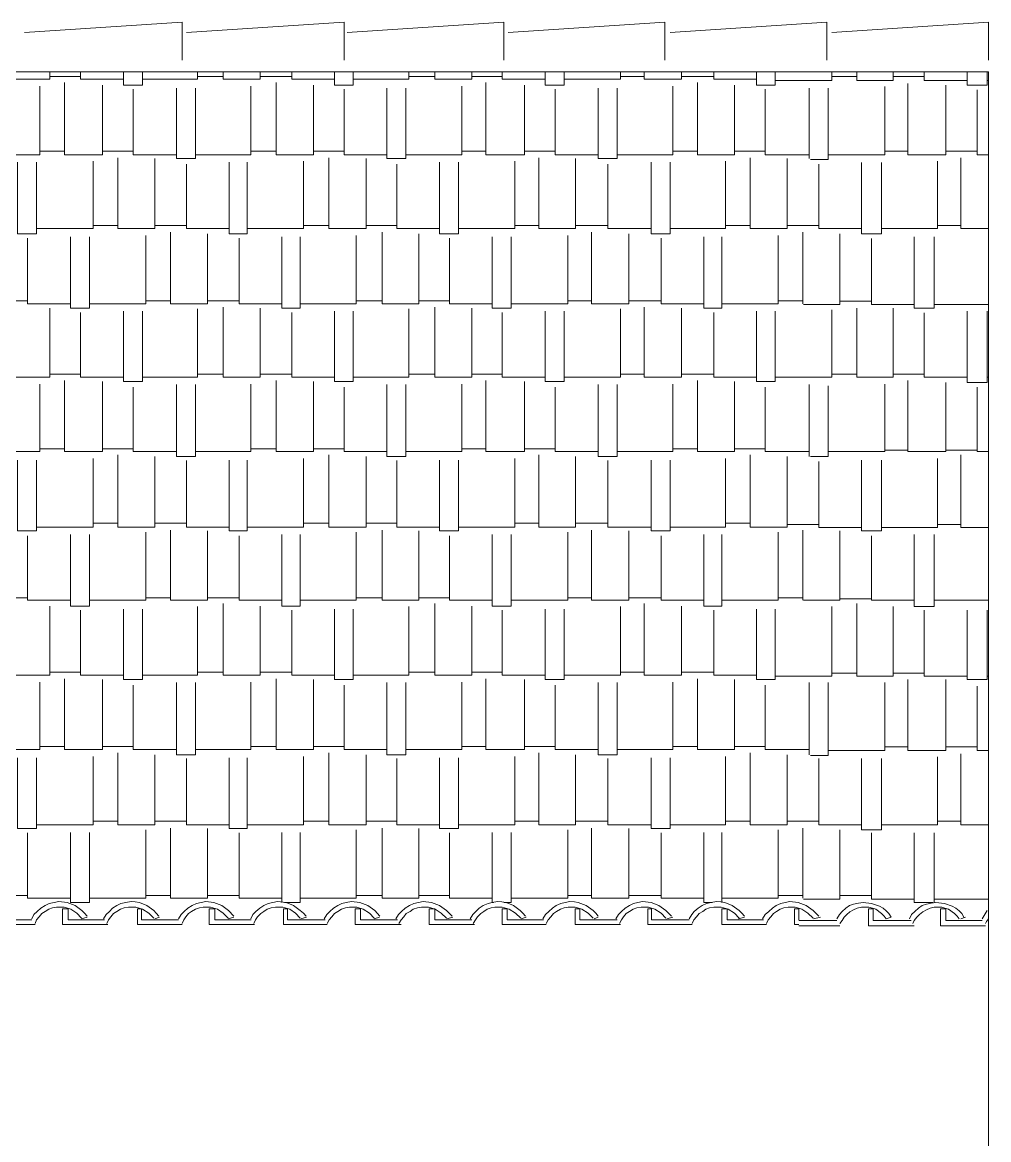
# Model space of a CAD drawing. Header units: millimetres. Extents: x -78675 to -67340, y -9269 to -3209.
# Drawn here: x -70308 to -68369, y -5451 to -3209 of the extents above; entities that cross this region are included whole.
import ezdxf

# ---------------------------------------------------------------- set-up
doc = ezdxf.new("R2010")
doc.units = ezdxf.units.MM
doc.layers.add('A-ALV-___-___-EXI', color=250, linetype='Continuous', lineweight=25)
doc.layers.add('A-COB-___-___-EXI', color=250, linetype='Continuous', lineweight=25)

msp = doc.modelspace()

# ---------------------------------------------------------------- linework, layer by layer
at = {"layer": 'A-ALV-___-___-EXI', "color": 18, "lineweight": 9}
msp.add_line((-68369.3, -8569.4), (-68369.3, -4987.4), dxfattribs=at)
at = {"layer": 'A-COB-___-___-EXI', "color": 18, "lineweight": 9}
for p, q in [((-70252.9, -3317.5), (-70191.5, -3317.5)), ((-69956.6, -3317.5), (-69904.8, -3317.5)), ((-69830.7, -3317.5), (-69767.2, -3317.5)), ((-69532.3, -3317.5), (-69480.4, -3317.5)), ((-69406.3, -3317.5), (-69345, -3317.5)), ((-69107.9, -3317.5), (-69060.3, -3317.5)), ((-68985.2, -3317.5), (-68920.6, -3317.5)), ((-68683.6, -3317.5), (-68633.9, -3317.5)), ((-68560.8, -3317.5), (-68498.4, -3317.5)), ((-68372.5, -3324.9), (-68369.3, -3324.9)), ((-68729.1, -3481.6), (-68729.1, -3340.8)), ((-70273, -3466.7), (-70223.3, -3466.7)), ((-70147.1, -3466.7), (-70085.7, -3466.7)), ((-69849.7, -3466.7), (-69798.9, -3466.7)), ((-69723.8, -3466.7), (-69662.4, -3466.7)), ((-69426.5, -3466.7), (-69377.8, -3466.7)), ((-69300.5, -3466.7), (-69239.2, -3466.7)), ((-69003.2, -3466.7), (-68953.4, -3466.7)), ((-68879.4, -3466.7), (-68818, -3466.7)), ((-68577.8, -3466.7), (-68531.2, -3466.7)), ((-68455, -3466.7), (-68392.6, -3466.7)), ((-70166.1, -3615.9), (-70116.4, -3615.9)), ((-70042.3, -3615.9), (-69978.8, -3615.9)), ((-69743.9, -3615.9), (-69693.1, -3615.9)), ((-69618, -3615.9), (-69556.6, -3615.9)), ((-69319.6, -3615.9), (-69272, -3615.9)), ((-69197.9, -3615.9), (-69133.3, -3615.9)), ((-68897.4, -3615.9), (-68847.6, -3615.9)), ((-68773.5, -3615.9), (-68710.1, -3615.9)), ((-68741.8, -3773.6), (-68741.8, -3629.7)), ((-68472, -3615.9), (-68425.4, -3615.9)), ((-70358.7, -3767.3), (-70297.4, -3767.3)), ((-70060.3, -3767.3), (-70010.6, -3767.3)), ((-69936.5, -3767.3), (-69873, -3767.3)), ((-69638.1, -3767.3), (-69586.2, -3767.3)), ((-69512.2, -3767.3), (-69450.8, -3767.3)), ((-69213.8, -3767.3), (-69166.1, -3767.3)), ((-69091, -3767.3), (-69026.5, -3767.3)), ((-68791.5, -3767.3), (-68741.8, -3767.3)), ((-68667.7, -3768.3), (-68604.2, -3768.3)), ((-68478.3, -3774.7), (-68369.3, -3774.7)), ((-70252.9, -3914.4), (-70191.5, -3914.4)), ((-69956.6, -3914.4), (-69904.8, -3914.4)), ((-69830.7, -3914.4), (-69767.2, -3914.4)), ((-69532.3, -3914.4), (-69480.4, -3914.4)), ((-69406.3, -3914.4), (-69345, -3914.4)), ((-69107.9, -3914.4), (-69060.3, -3914.4)), ((-68985.2, -3914.4), (-68920.6, -3914.4)), ((-68683.6, -3914.4), (-68633.9, -3914.4)), ((-68560.8, -3914.4), (-68498.4, -3914.4)), ((-68372.5, -3920.7), (-68369.3, -3920.7)), ((-68729.1, -4079.4), (-68729.1, -3935.5)), ((-70273, -4064.6), (-70223.3, -4064.6)), ((-70147.1, -4064.6), (-70085.7, -4064.6)), ((-69849.7, -4064.6), (-69798.9, -4064.6)), ((-69723.8, -4064.6), (-69662.4, -4064.6)), ((-69426.5, -4064.6), (-69377.8, -4064.6)), ((-69300.5, -4064.6), (-69239.2, -4064.6)), ((-69003.2, -4064.6), (-68953.4, -4064.6)), ((-68879.4, -4064.6), (-68818, -4064.6)), ((-68577.8, -4066.7), (-68531.2, -4066.7)), ((-68455, -4066.7), (-68392.6, -4066.7)), ((-70166.1, -4213.8), (-70116.4, -4213.8)), ((-70042.3, -4213.8), (-69978.8, -4213.8)), ((-69743.9, -4213.8), (-69693.1, -4213.8)), ((-69618, -4213.8), (-69556.6, -4213.8)), ((-69319.6, -4213.8), (-69272, -4213.8)), ((-69197.9, -4213.8), (-69133.3, -4213.8)), ((-68897.4, -4213.8), (-68847.6, -4213.8)), ((-68773.5, -4215.9), (-68710.1, -4215.9)), ((-68741.8, -4368.3), (-68741.8, -4227.6)), ((-68472, -4215.9), (-68425.4, -4215.9)), ((-70358.7, -4363), (-70297.4, -4363)), ((-70060.3, -4363), (-70010.6, -4363)), ((-69936.5, -4363), (-69873, -4363)), ((-69638.1, -4363), (-69586.2, -4363)), ((-69512.2, -4363), (-69450.8, -4363)), ((-69213.8, -4363), (-69166.1, -4363)), ((-69091, -4363), (-69026.5, -4363)), ((-68791.5, -4363), (-68741.8, -4363)), ((-68667.7, -4365.2), (-68604.2, -4365.2)), ((-68478.3, -4368.3), (-68369.3, -4368.3)), ((-70252.9, -4512.2), (-70191.5, -4512.2)), ((-69956.6, -4512.2), (-69904.8, -4512.2)), ((-69830.7, -4512.2), (-69767.2, -4512.2)), ((-69532.3, -4512.2), (-69480.4, -4512.2)), ((-69406.3, -4512.2), (-69345, -4512.2)), ((-69107.9, -4512.2), (-69060.3, -4512.2)), ((-68985.2, -4512.2), (-68920.6, -4512.2)), ((-68683.6, -4514.4), (-68633.9, -4514.4)), ((-68560.8, -4514.4), (-68498.4, -4514.4)), ((-68372.5, -4520.7), (-68369.3, -4520.7)), ((-68729.1, -4678.4), (-68729.1, -4533.4)), ((-70273, -4661.4), (-70223.3, -4661.4)), ((-70147.1, -4661.4), (-70085.7, -4661.4)), ((-69849.7, -4661.4), (-69798.9, -4661.4)), ((-69723.8, -4661.4), (-69662.4, -4661.4)), ((-69426.5, -4661.4), (-69377.8, -4661.4)), ((-69300.5, -4661.4), (-69239.2, -4661.4)), ((-69003.2, -4661.4), (-68953.4, -4661.4)), ((-68879.4, -4661.4), (-68818, -4661.4)), ((-68577.8, -4662.5), (-68531.2, -4662.5)), ((-68455, -4662.5), (-68392.6, -4662.5)), ((-70166.1, -4811.7), (-70116.4, -4811.7)), ((-70042.3, -4811.7), (-69978.8, -4811.7)), ((-69743.9, -4811.7), (-69693.1, -4811.7)), ((-69618, -4811.7), (-69556.6, -4811.7)), ((-69319.6, -4811.7), (-69272, -4811.7)), ((-69197.9, -4811.7), (-69133.3, -4811.7)), ((-68897.4, -4811.7), (-68847.6, -4811.7)), ((-68773.5, -4811.7), (-68710.1, -4811.7)), ((-68472, -4811.7), (-68425.4, -4811.7)), ((-69787.3, -4974.7), (-69787.3, -4833.9)), ((-68904.8, -4974.7), (-68904.8, -4833.9)), ((-68741.8, -4966.2), (-68741.8, -4825.5)), ((-68478.3, -4974.7), (-68478.3, -4835)), ((-70358.7, -4960.9), (-70297.4, -4960.9)), ((-70060.3, -4960.9), (-70010.6, -4960.9)), ((-69936.5, -4960.9), (-69873, -4960.9)), ((-69638.1, -4960.9), (-69586.2, -4960.9)), ((-69512.2, -4960.9), (-69450.8, -4960.9)), ((-69213.8, -4960.9), (-69166.1, -4960.9)), ((-69091, -4960.9), (-69026.5, -4960.9)), ((-68791.5, -4960.9), (-68741.8, -4960.9)), ((-68667.7, -4960.9), (-68604.2, -4960.9)), ((-68478.3, -4968.3), (-68369.3, -4968.3))]:
    msp.add_line(p, q, dxfattribs=at)
at = {"layer": 'A-COB-___-___-EXI', "color": 28, "lineweight": 15}
for p, q in [((-68372.5, -4990.5), (-68382, -5007.5)), ((-70189.4, -5007.5), (-70177.8, -5004.3)), ((-70042.3, -5007.5), (-70032.8, -5004.3)), ((-69895.2, -5007.5), (-69883.6, -5004.3)), ((-69749.2, -5007.5), (-69737.6, -5004.3)), ((-69602.1, -5007.5), (-69591.5, -5004.3)), ((-69456.1, -5007.5), (-69444.4, -5004.3)), ((-69306.9, -5007.5), (-69297.4, -5004.3)), ((-69160.8, -5007.5), (-69152.4, -5004.3)), ((-69014.8, -5007.5), (-69003.2, -5004.3)), ((-68870.9, -5007.5), (-68859.3, -5004.3)), ((-68750.3, -5010.7), (-68674.1, -5010.7)), ((-68750.3, -5021.2), (-68667.7, -5021.2)), ((-68720.6, -5007.5), (-68706.9, -5004.3)), ((-68425.4, -5007.5), (-68415.9, -5004.3))]:
    msp.add_line(p, q, dxfattribs=at)
at = {"layer": 'A-COB-___-___-EXI', "color": 18, "lineweight": 9, "flags": 128}
for points in [[(-69987.3, -3284.7), (-69987.3, -3208.5), (-70303.7, -3228.6)], [(-69662.4, -3284.7), (-69662.4, -3208.5), (-69978.8, -3228.6)], [(-69341.8, -3284.7), (-69341.8, -3208.5), (-69656.1, -3228.6)], [(-69019, -3284.7), (-69019, -3208.5), (-69333.3, -3228.6)], [(-68694.2, -3284.7), (-68694.2, -3208.5), (-69008.5, -3228.6)], [(-68369.3, -3284.7), (-68369.3, -3208.5), (-68683.6, -3228.6)], [(-77709, -3308), (-68369.3, -3308), (-68369.3, -4987.4)], [(-70329.1, -3308), (-70329.1, -3322.8), (-70252.9, -3322.8), (-70252.9, -3308)], [(-70191.5, -3308), (-70191.5, -3322.8), (-70104.8, -3322.8)], [(-70104.8, -3308), (-70104.8, -3334.5), (-70066.7, -3334.5), (-70066.7, -3308)], [(-70066.7, -3322.8), (-69956.6, -3322.8), (-69956.6, -3308)], [(-69904.8, -3308), (-69904.8, -3322.8), (-69830.7, -3322.8), (-69830.7, -3308)], [(-69767.2, -3308), (-69767.2, -3322.8), (-69681.5, -3322.8)], [(-69681.5, -3308), (-69681.5, -3334.5), (-69644.4, -3334.5), (-69644.4, -3308)], [(-69644.4, -3322.8), (-69532.3, -3322.8), (-69532.3, -3308)], [(-69480.4, -3308), (-69480.4, -3322.8), (-69406.3, -3322.8), (-69406.3, -3308)], [(-69345, -3308), (-69345, -3322.8), (-69259.3, -3322.8)], [(-69259.3, -3308), (-69259.3, -3334.5), (-69221.2, -3334.5), (-69221.2, -3308)], [(-69221.2, -3322.8), (-69107.9, -3322.8), (-69107.9, -3308)], [(-69060.3, -3308), (-69060.3, -3322.8), (-68985.2, -3322.8), (-68985.2, -3308)], [(-68920.6, -3308), (-68920.6, -3322.8), (-68834.9, -3322.8)], [(-68834.9, -3308), (-68834.9, -3334.5), (-68797.9, -3334.5), (-68797.9, -3308)], [(-68796.8, -3324.9), (-68683.6, -3324.9), (-68683.6, -3308)], [(-68633.9, -3308), (-68633.9, -3324.9), (-68560.8, -3324.9), (-68560.8, -3308)], [(-68498.4, -3308), (-68498.4, -3324.9), (-68412.7, -3324.9)], [(-68412.7, -3308), (-68412.7, -3334.5), (-68372.5, -3334.5), (-68372.5, -3308)], [(-70385.2, -3474.1), (-70273, -3474.1), (-70273, -3336.6)], [(-70223.3, -3329.2), (-70223.3, -3474.1), (-70147.1, -3474.1), (-70147.1, -3334.5)], [(-69960.8, -3474.1), (-69849.7, -3474.1), (-69849.7, -3336.6)], [(-69798.9, -3329.2), (-69798.9, -3474.1), (-69723.8, -3474.1), (-69723.8, -3334.5)], [(-69538.6, -3474.1), (-69426.5, -3474.1), (-69426.5, -3336.6)], [(-69377.8, -3329.2), (-69377.8, -3474.1), (-69300.5, -3474.1), (-69300.5, -3334.5)], [(-69114.3, -3474.1), (-69003.2, -3474.1), (-69003.2, -3336.6)], [(-68953.4, -3329.2), (-68953.4, -3474.1), (-68879.4, -3474.1), (-68879.4, -3334.5)], [(-68691, -3474.1), (-68577.8, -3474.1), (-68577.8, -3337.6)], [(-68531.2, -3331.3), (-68531.2, -3474.1), (-68455, -3474.1), (-68455, -3334.5)], [(-70085.7, -3342.9), (-70085.7, -3474.1), (-69998.9, -3474.1)], [(-69998.9, -3340.8), (-69998.9, -3481.6), (-69960.8, -3481.6), (-69960.8, -3340.8)], [(-69662.4, -3342.9), (-69662.4, -3474.1), (-69576.7, -3474.1)], [(-69576.7, -3340.8), (-69576.7, -3481.6), (-69538.6, -3481.6), (-69538.6, -3340.8)], [(-69239.2, -3342.9), (-69239.2, -3474.1), (-69152.4, -3474.1)], [(-69152.4, -3340.8), (-69152.4, -3481.6), (-69114.3, -3481.6), (-69114.3, -3340.8)], [(-68818, -3342.9), (-68818, -3474.1), (-68729.1, -3474.1)], [(-68727, -3483.7), (-68691, -3483.7), (-68691, -3340.8)], [(-68392.6, -3344), (-68392.6, -3474.1), (-68369.3, -3474.1)], [(-70317.5, -3489), (-70317.5, -3632.9), (-70279.4, -3632.9), (-70279.4, -3489)], [(-70279.4, -3622.3), (-70166.1, -3622.3), (-70166.1, -3486.8)], [(-70116.4, -3480.5), (-70116.4, -3622.3), (-70042.3, -3622.3), (-70042.3, -3481.6)], [(-69978.8, -3493.2), (-69978.8, -3622.3), (-69893.1, -3622.3)], [(-69893.1, -3489), (-69893.1, -3632.9), (-69857.1, -3632.9), (-69857.1, -3489)], [(-69857.1, -3622.3), (-69743.9, -3622.3), (-69743.9, -3486.8)], [(-69693.1, -3480.5), (-69693.1, -3622.3), (-69618, -3622.3), (-69618, -3481.6)], [(-69556.6, -3493.2), (-69556.6, -3622.3), (-69470.9, -3622.3)], [(-69470.9, -3489), (-69470.9, -3632.9), (-69432.8, -3632.9), (-69432.8, -3489)], [(-69432.8, -3622.3), (-69319.6, -3622.3), (-69319.6, -3486.8)], [(-69272, -3480.5), (-69272, -3622.3), (-69197.9, -3622.3), (-69197.9, -3481.6)], [(-69133.3, -3493.2), (-69133.3, -3622.3), (-69046.6, -3622.3)], [(-69046.6, -3489), (-69046.6, -3632.9), (-69008.5, -3632.9), (-69008.5, -3489)], [(-69008.5, -3622.3), (-68897.4, -3622.3), (-68897.4, -3486.8)], [(-68847.6, -3480.5), (-68847.6, -3622.3), (-68773.5, -3622.3), (-68773.5, -3481.6)], [(-68710.1, -3493.2), (-68710.1, -3622.3), (-68624.3, -3622.3)], [(-68624.3, -3490), (-68624.3, -3632.9), (-68584.1, -3632.9), (-68584.1, -3490)], [(-68584.1, -3622.3), (-68472, -3622.3), (-68472, -3486.8)], [(-68425.4, -3480.5), (-68425.4, -3622.3), (-68369.3, -3622.3)], [(-70010.6, -3629.7), (-70010.6, -3773.6), (-69936.5, -3773.6), (-69936.5, -3632.9)], [(-69586.2, -3629.7), (-69586.2, -3773.6), (-69512.2, -3773.6), (-69512.2, -3632.9)], [(-69166.1, -3629.7), (-69166.1, -3773.6), (-69091, -3773.6), (-69091, -3632.9)], [(-70297.4, -3641.3), (-70297.4, -3773.6), (-70211.6, -3773.6)], [(-70211.6, -3639.2), (-70211.6, -3782.1), (-70173.5, -3782.1), (-70173.5, -3639.2)], [(-70173.5, -3773.6), (-70060.3, -3773.6), (-70060.3, -3636.1)], [(-69873, -3641.3), (-69873, -3773.6), (-69787.3, -3773.6)], [(-69787.3, -3639.2), (-69787.3, -3782.1), (-69750.3, -3782.1), (-69750.3, -3639.2)], [(-69750.3, -3773.6), (-69638.1, -3773.6), (-69638.1, -3636.1)], [(-69450.8, -3641.3), (-69450.8, -3773.6), (-69365.1, -3773.6)], [(-69365.1, -3639.2), (-69365.1, -3782.1), (-69327, -3782.1), (-69327, -3639.2)], [(-69327, -3773.6), (-69213.8, -3773.6), (-69213.8, -3636.1)], [(-69026.5, -3641.3), (-69026.5, -3773.6), (-68940.7, -3773.6)], [(-68940.7, -3639.2), (-68940.7, -3782.1), (-68904.8, -3782.1), (-68904.8, -3639.2)], [(-68904.8, -3773.6), (-68791.5, -3773.6), (-68791.5, -3636.1)], [(-68740.7, -3774.7), (-68667.7, -3774.7), (-68667.7, -3632.9)], [(-68604.2, -3642.4), (-68604.2, -3774.7), (-68518.5, -3774.7)], [(-68518.5, -3639.2), (-68518.5, -3782.1), (-68478.3, -3782.1), (-68478.3, -3639.2)], [(-70329.1, -3780), (-70329.1, -3920.7), (-70252.9, -3920.7), (-70252.9, -3782.1)], [(-70104.8, -3788.4), (-70104.8, -3929.2), (-70066.7, -3929.2), (-70066.7, -3788.4)], [(-70066.7, -3920.7), (-69956.6, -3920.7), (-69956.6, -3783.1)], [(-69904.8, -3780), (-69904.8, -3920.7), (-69830.7, -3920.7), (-69830.7, -3782.1)], [(-69681.5, -3788.4), (-69681.5, -3929.2), (-69644.4, -3929.2), (-69644.4, -3788.4)], [(-69644.4, -3920.7), (-69532.3, -3920.7), (-69532.3, -3783.1)], [(-69480.4, -3780), (-69480.4, -3920.7), (-69406.3, -3920.7), (-69406.3, -3782.1)], [(-69259.3, -3788.4), (-69259.3, -3929.2), (-69221.2, -3929.2), (-69221.2, -3788.4)], [(-69221.2, -3920.7), (-69107.9, -3920.7), (-69107.9, -3783.1)], [(-69060.3, -3780), (-69060.3, -3920.7), (-68985.2, -3920.7), (-68985.2, -3782.1)], [(-68834.9, -3788.4), (-68834.9, -3929.2), (-68797.9, -3929.2), (-68797.9, -3788.4)], [(-68796.8, -3920.7), (-68683.6, -3920.7), (-68683.6, -3785.3)], [(-68633.9, -3782.1), (-68633.9, -3920.7), (-68560.8, -3920.7), (-68560.8, -3782.1)], [(-68412.7, -3788.4), (-68412.7, -3931.3), (-68372.5, -3931.3), (-68372.5, -3788.4)], [(-70191.5, -3790.5), (-70191.5, -3920.7), (-70104.8, -3920.7)], [(-69767.2, -3790.5), (-69767.2, -3920.7), (-69681.5, -3920.7)], [(-69345, -3790.5), (-69345, -3920.7), (-69259.3, -3920.7)], [(-68920.6, -3790.5), (-68920.6, -3920.7), (-68834.9, -3920.7)], [(-68498.4, -3791.6), (-68498.4, -3920.7), (-68412.7, -3920.7)], [(-70385.2, -4069.9), (-70273, -4069.9), (-70273, -3934.5)], [(-70223.3, -3927.1), (-70223.3, -4069.9), (-70147.1, -4069.9), (-70147.1, -3929.2)], [(-70085.7, -3940.8), (-70085.7, -4069.9), (-69998.9, -4069.9)], [(-69998.9, -3935.5), (-69998.9, -4079.4), (-69960.8, -4079.4), (-69960.8, -3935.5)], [(-69960.8, -4069.9), (-69849.7, -4069.9), (-69849.7, -3934.5)], [(-69798.9, -3927.1), (-69798.9, -4069.9), (-69723.8, -4069.9), (-69723.8, -3929.2)], [(-69662.4, -3940.8), (-69662.4, -4069.9), (-69576.7, -4069.9)], [(-69576.7, -3935.5), (-69576.7, -4079.4), (-69538.6, -4079.4), (-69538.6, -3935.5)], [(-69538.6, -4069.9), (-69426.5, -4069.9), (-69426.5, -3934.5)], [(-69377.8, -3927.1), (-69377.8, -4069.9), (-69300.5, -4069.9), (-69300.5, -3929.2)], [(-69239.2, -3940.8), (-69239.2, -4069.9), (-69152.4, -4069.9)], [(-69152.4, -3935.5), (-69152.4, -4079.4), (-69114.3, -4079.4), (-69114.3, -3935.5)], [(-69114.3, -4069.9), (-69003.2, -4069.9), (-69003.2, -3934.5)], [(-68953.4, -3927.1), (-68953.4, -4069.9), (-68879.4, -4069.9), (-68879.4, -3929.2)], [(-68818, -3940.8), (-68818, -4069.9), (-68729.1, -4069.9)], [(-68727, -4079.4), (-68691, -4079.4), (-68691, -3937.6)], [(-68691, -4069.9), (-68577.8, -4069.9), (-68577.8, -3934.5)], [(-68531.2, -3927.1), (-68531.2, -4069.9), (-68455, -4069.9), (-68455, -3931.3)], [(-68392.6, -3940.8), (-68392.6, -4069.9), (-68369.3, -4069.9)], [(-70116.4, -4076.3), (-70116.4, -4221.2), (-70042.3, -4221.2), (-70042.3, -4079.4)], [(-69693.1, -4076.3), (-69693.1, -4221.2), (-69618, -4221.2), (-69618, -4079.4)], [(-69272, -4076.3), (-69272, -4221.2), (-69197.9, -4221.2), (-69197.9, -4079.4)], [(-68847.6, -4076.3), (-68847.6, -4221.2), (-68773.5, -4221.2), (-68773.5, -4079.4)], [(-68425.4, -4076.3), (-68425.4, -4222.3), (-68369.3, -4222.3)], [(-70317.5, -4086.8), (-70317.5, -4228.6), (-70279.4, -4228.6), (-70279.4, -4086.8)], [(-70279.4, -4221.2), (-70166.1, -4221.2), (-70166.1, -4083.7)], [(-69978.8, -4087.9), (-69978.8, -4221.2), (-69893.1, -4221.2)], [(-69893.1, -4086.8), (-69893.1, -4228.6), (-69857.1, -4228.6), (-69857.1, -4086.8)], [(-69857.1, -4221.2), (-69743.9, -4221.2), (-69743.9, -4083.7)], [(-69556.6, -4087.9), (-69556.6, -4221.2), (-69470.9, -4221.2)], [(-69470.9, -4086.8), (-69470.9, -4228.6), (-69432.8, -4228.6), (-69432.8, -4086.8)], [(-69432.8, -4221.2), (-69319.6, -4221.2), (-69319.6, -4083.7)], [(-69133.3, -4087.9), (-69133.3, -4221.2), (-69046.6, -4221.2)], [(-69046.6, -4086.8), (-69046.6, -4228.6), (-69008.5, -4228.6), (-69008.5, -4086.8)], [(-69008.5, -4221.2), (-68897.4, -4221.2), (-68897.4, -4083.7)], [(-68710.1, -4090), (-68710.1, -4222.3), (-68624.3, -4222.3)], [(-68624.3, -4086.8), (-68624.3, -4228.6), (-68584.1, -4228.6), (-68584.1, -4086.8)], [(-68584.1, -4222.3), (-68472, -4222.3), (-68472, -4083.7)], [(-70211.6, -4236.1), (-70211.6, -4380), (-70173.5, -4380), (-70173.5, -4236.1)], [(-70173.5, -4368.3), (-70060.3, -4368.3), (-70060.3, -4231.8)], [(-70010.6, -4227.6), (-70010.6, -4368.3), (-69936.5, -4368.3), (-69936.5, -4228.6)], [(-69787.3, -4236.1), (-69787.3, -4380), (-69750.3, -4380), (-69750.3, -4236.1)], [(-69750.3, -4368.3), (-69638.1, -4368.3), (-69638.1, -4231.8)], [(-69586.2, -4227.6), (-69586.2, -4368.3), (-69512.2, -4368.3), (-69512.2, -4228.6)], [(-69365.1, -4236.1), (-69365.1, -4380), (-69327, -4380), (-69327, -4236.1)], [(-69327, -4368.3), (-69213.8, -4368.3), (-69213.8, -4231.8)], [(-69166.1, -4227.6), (-69166.1, -4368.3), (-69091, -4368.3), (-69091, -4228.6)], [(-68940.7, -4236.1), (-68940.7, -4380), (-68904.8, -4380), (-68904.8, -4236.1)], [(-68904.8, -4368.3), (-68791.5, -4368.3), (-68791.5, -4231.8)], [(-68740.7, -4368.3), (-68667.7, -4368.3), (-68667.7, -4228.6)], [(-68518.5, -4236.1), (-68518.5, -4381), (-68478.3, -4381), (-68478.3, -4236.1)], [(-70297.4, -4239.2), (-70297.4, -4368.3), (-70211.6, -4368.3)], [(-69873, -4239.2), (-69873, -4368.3), (-69787.3, -4368.3)], [(-69450.8, -4239.2), (-69450.8, -4368.3), (-69365.1, -4368.3)], [(-69026.5, -4239.2), (-69026.5, -4368.3), (-68940.7, -4368.3)], [(-68604.2, -4239.2), (-68604.2, -4368.3), (-68518.5, -4368.3)], [(-70329.1, -4374.7), (-70329.1, -4518.6), (-70252.9, -4518.6), (-70252.9, -4380)], [(-70191.5, -4388.4), (-70191.5, -4518.6), (-70104.8, -4518.6)], [(-70104.8, -4386.3), (-70104.8, -4527.1), (-70066.7, -4527.1), (-70066.7, -4386.3)], [(-70066.7, -4518.6), (-69956.6, -4518.6), (-69956.6, -4381)], [(-69904.8, -4374.7), (-69904.8, -4518.6), (-69830.7, -4518.6), (-69830.7, -4380)], [(-69767.2, -4388.4), (-69767.2, -4518.6), (-69681.5, -4518.6)], [(-69681.5, -4386.3), (-69681.5, -4527.1), (-69644.4, -4527.1), (-69644.4, -4386.3)], [(-69644.4, -4518.6), (-69532.3, -4518.6), (-69532.3, -4381)], [(-69480.4, -4374.7), (-69480.4, -4518.6), (-69406.3, -4518.6), (-69406.3, -4380)], [(-69345, -4388.4), (-69345, -4518.6), (-69259.3, -4518.6)], [(-69259.3, -4386.3), (-69259.3, -4527.1), (-69221.2, -4527.1), (-69221.2, -4386.3)], [(-69221.2, -4518.6), (-69107.9, -4518.6), (-69107.9, -4381)], [(-69060.3, -4374.7), (-69060.3, -4518.6), (-68985.2, -4518.6), (-68985.2, -4380)], [(-68920.6, -4388.4), (-68920.6, -4518.6), (-68834.9, -4518.6)], [(-68834.9, -4386.3), (-68834.9, -4527.1), (-68797.9, -4527.1), (-68797.9, -4386.3)], [(-68796.8, -4520.7), (-68683.6, -4520.7), (-68683.6, -4381)], [(-68633.9, -4374.7), (-68633.9, -4520.7), (-68560.8, -4520.7), (-68560.8, -4381)], [(-68498.4, -4388.4), (-68498.4, -4520.7), (-68412.7, -4520.7)], [(-68412.7, -4388.4), (-68412.7, -4527.1), (-68372.5, -4527.1), (-68372.5, -4388.4)], [(-70223.3, -4526), (-70223.3, -4667.8), (-70147.1, -4667.8), (-70147.1, -4527.1)], [(-69798.9, -4526), (-69798.9, -4667.8), (-69723.8, -4667.8), (-69723.8, -4527.1)], [(-69377.8, -4526), (-69377.8, -4667.8), (-69300.5, -4667.8), (-69300.5, -4527.1)], [(-68953.4, -4526), (-68953.4, -4667.8), (-68879.4, -4667.8), (-68879.4, -4527.1)], [(-68531.2, -4527.1), (-68531.2, -4669.9), (-68455, -4669.9), (-68455, -4527.1)], [(-70385.2, -4667.8), (-70273, -4667.8), (-70273, -4532.3)], [(-70085.7, -4538.7), (-70085.7, -4667.8), (-69998.9, -4667.8)], [(-69998.9, -4533.4), (-69998.9, -4678.4), (-69960.8, -4678.4), (-69960.8, -4533.4)], [(-69960.8, -4667.8), (-69849.7, -4667.8), (-69849.7, -4532.3)], [(-69662.4, -4538.7), (-69662.4, -4667.8), (-69576.7, -4667.8)], [(-69576.7, -4533.4), (-69576.7, -4678.4), (-69538.6, -4678.4), (-69538.6, -4533.4)], [(-69538.6, -4667.8), (-69426.5, -4667.8), (-69426.5, -4532.3)], [(-69239.2, -4538.7), (-69239.2, -4667.8), (-69152.4, -4667.8)], [(-69152.4, -4533.4), (-69152.4, -4678.4), (-69114.3, -4678.4), (-69114.3, -4533.4)], [(-69114.3, -4667.8), (-69003.2, -4667.8), (-69003.2, -4532.3)], [(-68818, -4538.7), (-68818, -4667.8), (-68729.1, -4667.8)], [(-68727, -4679.4), (-68691, -4679.4), (-68691, -4533.4)], [(-68691, -4669.9), (-68577.8, -4669.9), (-68577.8, -4533.4)], [(-68392.6, -4540.8), (-68392.6, -4669.9), (-68369.3, -4669.9)], [(-70317.5, -4684.7), (-70317.5, -4826.5), (-70279.4, -4826.5), (-70279.4, -4684.7)], [(-70279.4, -4819.1), (-70166.1, -4819.1), (-70166.1, -4681.6)], [(-70116.4, -4674.1), (-70116.4, -4819.1), (-70042.3, -4819.1), (-70042.3, -4678.4)], [(-69978.8, -4685.8), (-69978.8, -4819.1), (-69893.1, -4819.1)], [(-69893.1, -4684.7), (-69893.1, -4826.5), (-69857.1, -4826.5), (-69857.1, -4684.7)], [(-69857.1, -4819.1), (-69743.9, -4819.1), (-69743.9, -4681.6)], [(-69693.1, -4674.1), (-69693.1, -4819.1), (-69618, -4819.1), (-69618, -4678.4)], [(-69556.6, -4685.8), (-69556.6, -4819.1), (-69470.9, -4819.1)], [(-69470.9, -4684.7), (-69470.9, -4826.5), (-69432.8, -4826.5), (-69432.8, -4684.7)], [(-69432.8, -4819.1), (-69319.6, -4819.1), (-69319.6, -4681.6)], [(-69272, -4674.1), (-69272, -4819.1), (-69197.9, -4819.1), (-69197.9, -4678.4)], [(-69133.3, -4685.8), (-69133.3, -4819.1), (-69046.6, -4819.1)], [(-69046.6, -4684.7), (-69046.6, -4826.5), (-69008.5, -4826.5), (-69008.5, -4684.7)], [(-69008.5, -4819.1), (-68897.4, -4819.1), (-68897.4, -4681.6)], [(-68847.6, -4674.1), (-68847.6, -4819.1), (-68773.5, -4819.1), (-68773.5, -4678.4)], [(-68710.1, -4685.8), (-68710.1, -4819.1), (-68624.3, -4819.1)], [(-68624.3, -4685.8), (-68624.3, -4828.6), (-68584.1, -4828.6), (-68584.1, -4685.8)], [(-68584.1, -4819.1), (-68472, -4819.1), (-68472, -4682.6)], [(-68425.4, -4676.3), (-68425.4, -4819.1), (-68369.3, -4819.1)], [(-70297.4, -4835), (-70297.4, -4966.2), (-70211.6, -4966.2)], [(-70211.6, -4833.9), (-70211.6, -4974.7), (-70173.5, -4974.7), (-70173.5, -4833.9)], [(-70173.5, -4966.2), (-70060.3, -4966.2), (-70060.3, -4828.6)], [(-70010.6, -4825.5), (-70010.6, -4966.2), (-69936.5, -4966.2), (-69936.5, -4826.5)], [(-69873, -4835), (-69873, -4966.2), (-69787.3, -4966.2)], [(-69782, -4974.7), (-69750.3, -4974.7), (-69750.3, -4833.9)], [(-69750.3, -4966.2), (-69638.1, -4966.2), (-69638.1, -4828.6)], [(-69586.2, -4825.5), (-69586.2, -4966.2), (-69512.2, -4966.2), (-69512.2, -4826.5)], [(-69450.8, -4835), (-69450.8, -4966.2), (-69365.1, -4966.2)], [(-69365.1, -4833.9), (-69365.1, -4974.7), (-69363, -4974.7)], [(-69341.8, -4974.7), (-69327, -4974.7), (-69327, -4833.9)], [(-69327, -4966.2), (-69213.8, -4966.2), (-69213.8, -4828.6)], [(-69166.1, -4825.5), (-69166.1, -4966.2), (-69091, -4966.2), (-69091, -4826.5)], [(-69026.5, -4835), (-69026.5, -4966.2), (-68940.7, -4966.2)], [(-68940.7, -4833.9), (-68940.7, -4974.7), (-68923.8, -4974.7)], [(-68904.8, -4966.2), (-68791.5, -4966.2), (-68791.5, -4828.6)], [(-68740.7, -4968.3), (-68667.7, -4968.3), (-68667.7, -4828.6)], [(-68604.2, -4835), (-68604.2, -4968.3), (-68518.5, -4968.3)], [(-68518.5, -4835), (-68518.5, -4974.7), (-68481.5, -4974.7)]]:
    msp.add_lwpolyline(points, dxfattribs=at)
at = {"layer": 'A-COB-___-___-EXI', "color": 28, "lineweight": 15, "flags": 128}
for points in [[(-70177.8, -5002.2), (-70183.1, -4995.8), (-70188.4, -4990.5), (-70202.1, -4981), (-70218, -4974.7), (-70234.9, -4972.6), (-70244.4, -4974.7), (-70254, -4976.8), (-70262.4, -4981), (-70270.9, -4986.3), (-70278.3, -4992.7), (-70284.7, -4999), (-70288.9, -5007.5)], [(-70033.9, -5002.2), (-70039.2, -4995.8), (-70044.4, -4990.5), (-70058.2, -4981), (-70073, -4974.7), (-70081.5, -4973.6), (-70089.9, -4972.6), (-70100.5, -4974.7), (-70110.1, -4976.8), (-70118.5, -4981), (-70127, -4986.3), (-70133.3, -4992.7), (-70139.7, -4999), (-70145, -5007.5)], [(-69883.6, -5002.2), (-69894.2, -4990.5), (-69907.9, -4981), (-69923.8, -4974.7), (-69939.7, -4972.6), (-69949.2, -4974.7), (-69958.7, -4976.8), (-69967.2, -4981), (-69975.7, -4986.3), (-69983.1, -4992.7), (-69989.4, -4999), (-69994.7, -5007.5)], [(-69738.6, -5002.2), (-69743.9, -4995.8), (-69750.3, -4990.5), (-69764, -4981), (-69778.8, -4974.7), (-69795.8, -4972.6), (-69805.3, -4974.7), (-69814.8, -4976.8), (-69823.3, -4981), (-69831.7, -4986.3), (-69839.2, -4992.7), (-69845.5, -4999), (-69849.7, -5007.5)], [(-69590.5, -5002.2), (-69601.1, -4990.5), (-69614.8, -4981), (-69630.7, -4974.7), (-69647.6, -4972.6), (-69658.2, -4974.7), (-69666.7, -4976.8), (-69675.1, -4981), (-69683.6, -4986.3), (-69691, -4992.7), (-69697.4, -4999), (-69702.6, -5007.5)], [(-69445.5, -5002.2), (-69457.1, -4990.5), (-69470.9, -4981), (-69486.8, -4974.7), (-69503.7, -4972.6), (-69513.2, -4974.7), (-69522.8, -4976.8), (-69531.2, -4981), (-69539.7, -4986.3), (-69547.1, -4992.7), (-69553.4, -4999), (-69558.7, -5007.5)], [(-69298.4, -5002.2), (-69303.7, -4995.8), (-69309, -4990.5), (-69322.8, -4981), (-69337.6, -4974.7), (-69346, -4973.6), (-69354.5, -4972.6), (-69365.1, -4974.7), (-69373.5, -4976.8), (-69383.1, -4981), (-69391.5, -4986.3), (-69397.9, -4992.7), (-69404.2, -4999), (-69409.5, -5007.5)], [(-69152.4, -5002.2), (-69157.7, -4995.8), (-69163, -4990.5), (-69176.7, -4981), (-69192.6, -4974.7), (-69200, -4973.6), (-69209.5, -4972.6), (-69219, -4974.7), (-69227.5, -4976.8), (-69237, -4981), (-69244.4, -4986.3), (-69251.9, -4992.7), (-69258.2, -4999), (-69263.5, -5007.5)], [(-69005.3, -5002.2), (-69016.9, -4990.5), (-69030.7, -4981), (-69046.6, -4974.7), (-69063.5, -4972.6), (-69073, -4974.7), (-69081.5, -4976.8), (-69089.9, -4981), (-69098.4, -4986.3), (-69105.8, -4992.7), (-69112.2, -4999), (-69117.5, -5007.5)], [(-68859.3, -5002.2), (-68864.5, -4995.8), (-68869.8, -4990.5), (-68883.6, -4981), (-68898.4, -4974.7), (-68906.9, -4973.6), (-68915.3, -4972.6), (-68925.9, -4974.7), (-68935.4, -4976.8), (-68943.9, -4981), (-68952.4, -4986.3), (-68959.8, -4992.7), (-68965.1, -4999), (-68970.4, -5007.5)], [(-68710.1, -5002.2), (-68721.7, -4990.5), (-68735.4, -4981), (-68751.3, -4974.7), (-68768.3, -4972.6), (-68777.8, -4974.7), (-68786.2, -4976.8), (-68795.8, -4981), (-68803.2, -4986.3), (-68810.6, -4992.7), (-68818, -4999), (-68823.3, -5007.5)], [(-68674.1, -5007.5), (-68668.8, -4999), (-68663.5, -4992.7), (-68656.1, -4986.3), (-68648.7, -4981), (-68640.2, -4977.8), (-68630.7, -4975.7), (-68621.2, -4974.7), (-68604.2, -4976.8), (-68588.4, -4982.1), (-68581, -4986.3), (-68574.6, -4991.6), (-68569.3, -4996.9), (-68565.1, -5004.3), (-68574.6, -5007.5), (-68578.8, -5002.2), (-68584.1, -4996.9), (-68595.8, -4988.4), (-68602.1, -4986.3), (-68609.5, -4984.2), (-68616.9, -4984.2), (-68624.3, -4984.2), (-68632.8, -4986.3), (-68640.2, -4989.5), (-68647.6, -4993.7), (-68654, -4999), (-68659.3, -5004.3), (-68663.5, -5010.7), (-68667.7, -5017)], [(-68419, -5004.3), (-68423.3, -4996.9), (-68428.6, -4991.6), (-68434.9, -4986.3), (-68442.3, -4982.1), (-68458.2, -4976.8), (-68475.1, -4974.7), (-68484.7, -4975.7), (-68494.2, -4977.8), (-68502.6, -4981), (-68510.1, -4986.3), (-68517.5, -4992.7), (-68523.8, -4999), (-68528, -5007.5)], [(-70288.9, -5009.6), (-70364, -5009.6), (-70364, -4987.4), (-70371.4, -4987.4), (-70371.4, -5019.1), (-70364, -5019.1), (-70282.5, -5019.1)], [(-70189.4, -5006.4), (-70198.9, -4995.8), (-70210.6, -4988.4), (-70224.3, -4984.2), (-70231.7, -4984.2), (-70239.2, -4984.2), (-70247.6, -4985.3), (-70255, -4988.4), (-70262.4, -4992.7), (-70268.8, -4996.9), (-70274.1, -5003.2), (-70279.4, -5009.6), (-70282.5, -5017)], [(-70142.9, -5009.6), (-70215.9, -5009.6), (-70215.9, -4987.4), (-70227.5, -4987.4), (-70227.5, -5019.1), (-70215.9, -5019.1), (-70136.5, -5019.1)], [(-70044.4, -5006.4), (-70054, -4995.8), (-70066.7, -4988.4), (-70080.4, -4984.2), (-70087.8, -4984.2), (-70095.2, -4984.2), (-70103.7, -4985.3), (-70111.1, -4988.4), (-70118.5, -4992.7), (-70124.9, -4996.9), (-70130.2, -5003.2), (-70135.4, -5009.6), (-70138.6, -5017)], [(-69994.7, -5009.6), (-70068.8, -5009.6), (-70068.8, -4987.4), (-70077.2, -4987.4), (-70077.2, -5019.1), (-70068.8, -5019.1), (-69987.3, -5019.1)], [(-69895.2, -5006.4), (-69904.8, -4995.8), (-69916.4, -4988.4), (-69930.2, -4984.2), (-69937.6, -4984.2), (-69945, -4984.2), (-69952.4, -4985.3), (-69960.8, -4988.4), (-69968.3, -4992.7), (-69974.6, -4996.9), (-69979.9, -5003.2), (-69984.1, -5009.6), (-69987.3, -5017)], [(-69848.7, -5009.6), (-69921.7, -5009.6), (-69921.7, -4987.4), (-69933.3, -4987.4), (-69933.3, -5019.1), (-69921.7, -5019.1), (-69842.3, -5019.1)], [(-69750.3, -5006.4), (-69759.8, -4995.8), (-69771.4, -4988.4), (-69785.2, -4984.2), (-69792.6, -4984.2), (-69800, -4984.2), (-69808.5, -4985.3), (-69816.9, -4988.4), (-69823.3, -4992.7), (-69829.6, -4996.9), (-69836, -5003.2), (-69840.2, -5009.6), (-69843.4, -5017)], [(-69700.5, -5009.6), (-69775.7, -5009.6), (-69775.7, -4987.4), (-69784.1, -4987.4), (-69784.1, -5019.1), (-69775.7, -5019.1), (-69696.3, -5019.1)], [(-69602.1, -5006.4), (-69611.6, -4995.8), (-69624.3, -4988.4), (-69637, -4984.2), (-69644.4, -4984.2), (-69651.9, -4984.2), (-69659.3, -4985.3), (-69667.7, -4988.4), (-69675.1, -4992.7), (-69681.5, -4996.9), (-69686.8, -5003.2), (-69692.1, -5009.6), (-69696.3, -5017)], [(-69555.6, -5009.6), (-69629.6, -5009.6), (-69629.6, -4987.4), (-69640.2, -4987.4), (-69640.2, -5019.1), (-69629.6, -5019.1), (-69548.1, -5019.1)], [(-69457.1, -5006.4), (-69467.7, -4995.8), (-69479.4, -4988.4), (-69493.1, -4984.2), (-69499.5, -4984.2), (-69506.9, -4984.2), (-69515.3, -4985.3), (-69523.8, -4988.4), (-69530.2, -4992.7), (-69537.6, -4996.9), (-69542.9, -5003.2), (-69548.1, -5009.6), (-69552.4, -5017)], [(-69406.3, -5009.6), (-69480.4, -5009.6), (-69480.4, -4987.4), (-69492.1, -4987.4), (-69492.1, -5019.1), (-69480.4, -5019.1), (-69401.1, -5019.1)], [(-69307.9, -5006.4), (-69318.5, -4995.8), (-69331.2, -4988.4), (-69345, -4984.2), (-69352.4, -4984.2), (-69359.8, -4984.2), (-69367.2, -4985.3), (-69375.7, -4988.4), (-69382, -4992.7), (-69388.4, -4996.9), (-69394.7, -5003.2), (-69398.9, -5009.6), (-69403.2, -5017)], [(-69262.4, -5009.6), (-69335.4, -5009.6), (-69335.4, -4987.4), (-69345, -4987.4), (-69345, -5019.1), (-69335.4, -5019.1), (-69257.1, -5019.1)], [(-69163, -5006.4), (-69172.5, -4995.8), (-69185.2, -4988.4), (-69198.9, -4984.2), (-69205.3, -4984.2), (-69212.7, -4984.2), (-69221.2, -4985.3), (-69228.6, -4988.4), (-69236, -4992.7), (-69242.3, -4996.9), (-69247.6, -5003.2), (-69252.9, -5009.6), (-69257.1, -5017)], [(-69114.3, -5009.6), (-69189.4, -5009.6), (-69189.4, -4987.4), (-69198.9, -4987.4), (-69198.9, -5019.1), (-69189.4, -5019.1), (-69107.9, -5019.1)], [(-69016.9, -5006.4), (-69026.5, -4995.8), (-69039.2, -4988.4), (-69051.9, -4984.2), (-69059.3, -4984.2), (-69066.7, -4984.2), (-69075.1, -4985.3), (-69082.5, -4988.4), (-69089.9, -4992.7), (-69096.3, -4996.9), (-69101.6, -5003.2), (-69105.8, -5009.6), (-69110.1, -5017)], [(-68970.4, -5009.6), (-69045.5, -5009.6), (-69045.5, -4987.4), (-69052.9, -4987.4), (-69052.9, -5019.1), (-69045.5, -5019.1), (-68964, -5019.1)], [(-68869.8, -5006.4), (-68879.4, -4995.8), (-68892.1, -4988.4), (-68905.8, -4984.2), (-68913.2, -4984.2), (-68920.6, -4984.2), (-68929.1, -4985.3), (-68936.5, -4988.4), (-68942.9, -4992.7), (-68950.3, -4996.9), (-68955.6, -5003.2), (-68960.8, -5009.6), (-68964, -5017)], [(-68821.2, -5009.6), (-68894.2, -5009.6), (-68894.2, -4987.4), (-68904.8, -4987.4), (-68904.8, -5019.1), (-68894.2, -5019.1), (-68814.8, -5019.1)], [(-68721.7, -5006.4), (-68732.3, -4995.8), (-68743.9, -4988.4), (-68757.7, -4984.2), (-68764, -4984.2), (-68771.4, -4984.2), (-68779.9, -4985.3), (-68787.3, -4988.4), (-68794.7, -4992.7), (-68801.1, -4996.9), (-68806.3, -5003.2), (-68811.6, -5009.6), (-68814.8, -5017)], [(-68750.3, -5009.6), (-68750.3, -4987.4), (-68758.7, -4987.4), (-68758.7, -5019.1), (-68750.3, -5019.1)], [(-68524.9, -5010.7), (-68601.1, -5010.7), (-68601.1, -4987.4), (-68610.6, -4987.4), (-68610.6, -5021.2), (-68601.1, -5021.2), (-68518.5, -5021.2)], [(-68428.6, -5007.5), (-68432.8, -5002.2), (-68438.1, -4996.9), (-68449.7, -4988.4), (-68457.1, -4986.3), (-68463.5, -4984.2), (-68470.9, -4984.2), (-68478.3, -4984.2), (-68486.8, -4986.3), (-68494.2, -4989.5), (-68501.6, -4993.7), (-68507.9, -4999), (-68513.2, -5004.3), (-68518.5, -5010.7), (-68521.7, -5017)], [(-68382, -5010.7), (-68455, -5010.7), (-68455, -4987.4), (-68465.6, -4987.4), (-68465.6, -5021.2), (-68455, -5021.2), (-68375.7, -5021.2)], [(-68369.3, -5007.5), (-68373.5, -5012.8), (-68375.7, -5017)]]:
    msp.add_lwpolyline(points, dxfattribs=at)

doc.saveas('drawing.dxf')
